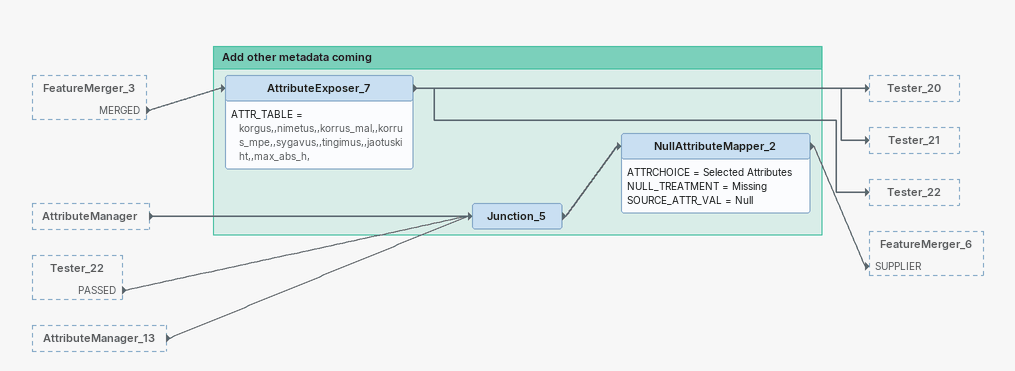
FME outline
FeatureMerger_3 [outside]
    MERGED -> AttributeExposer_7
AttributeManager [outside]
    -> Junction_5
Tester_22 [outside]
    PASSED -> Junction_5
AttributeManager_13 [outside]
    -> Junction_5

Bookmark: Add other metadata coming
AttributeExposer_7
    ATTR_TABLE = korgus,,nimetus,,korrus_mal,,korrus_mpe,,sygavus,,tingimus,,jaotuskiht,,max_abs_h,
    -> Tester_20
    -> Tester_21
    -> Tester_22
Junction_5
    -> NullAttributeMapper_2
NullAttributeMapper_2
    ATTRCHOICE = Selected Attributes
    NULL_TREATMENT = Missing
    SOURCE_ATTR_VAL = Null
    -> FeatureMerger_6 [SUPPLIER]
